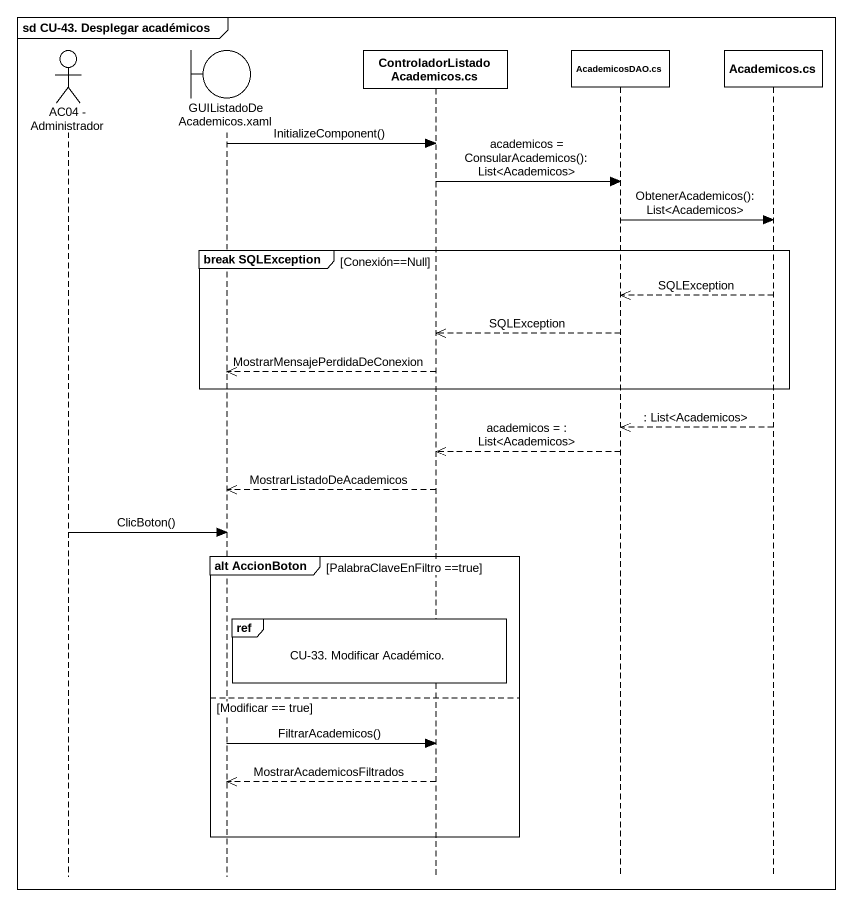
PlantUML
@startuml
mainframe sd CU-43. Desplegar académicos
hide footbox
actor "AC04 - Administrador" as AC04_Administrador
boundary "GUIListadoDeAcademicos.xaml" as GUIListadoDeAcademicos_xaml
participant "ControladorListadoAcademicos.cs" as ControladorListadoAcademicos
participant "AcademicosDAO.cs" as AcademicosDAO_cs
participant "Academicos.cs" as Academicos_cs

GUIListadoDeAcademicos_xaml -> ControladorListadoAcademicos : InitializeComponent()
ControladorListadoAcademicos -> AcademicosDAO_cs : academicos = ConsularAcademicos(): List<Academicos>
AcademicosDAO_cs -> Academicos_cs : ObtenerAcademicos(): List<Academicos>
group break SQLException [Conexión==Null]
  Academicos_cs -->> AcademicosDAO_cs : SQLException
  AcademicosDAO_cs -->> ControladorListadoAcademicos : SQLException
  ControladorListadoAcademicos -->> GUIListadoDeAcademicos_xaml : MostrarMensajePerdidaDeConexion
end
Academicos_cs -->> AcademicosDAO_cs : : List<Academicos>
AcademicosDAO_cs -->> ControladorListadoAcademicos : academicos = : List<Academicos>
ControladorListadoAcademicos -->> GUIListadoDeAcademicos_xaml : MostrarListadoDeAcademicos
AC04_Administrador -> GUIListadoDeAcademicos_xaml : ClicBoton()
group alt AccionBoton [PalabraClaveEnFiltro ==true]
  ref over ControladorListadoAcademicos : CU-33. Modificar Académico.
else Modificar == true
  GUIListadoDeAcademicos_xaml -> ControladorListadoAcademicos : FiltrarAcademicos()
  ControladorListadoAcademicos -->> GUIListadoDeAcademicos_xaml : MostrarAcademicosFiltrados
end
@enduml
